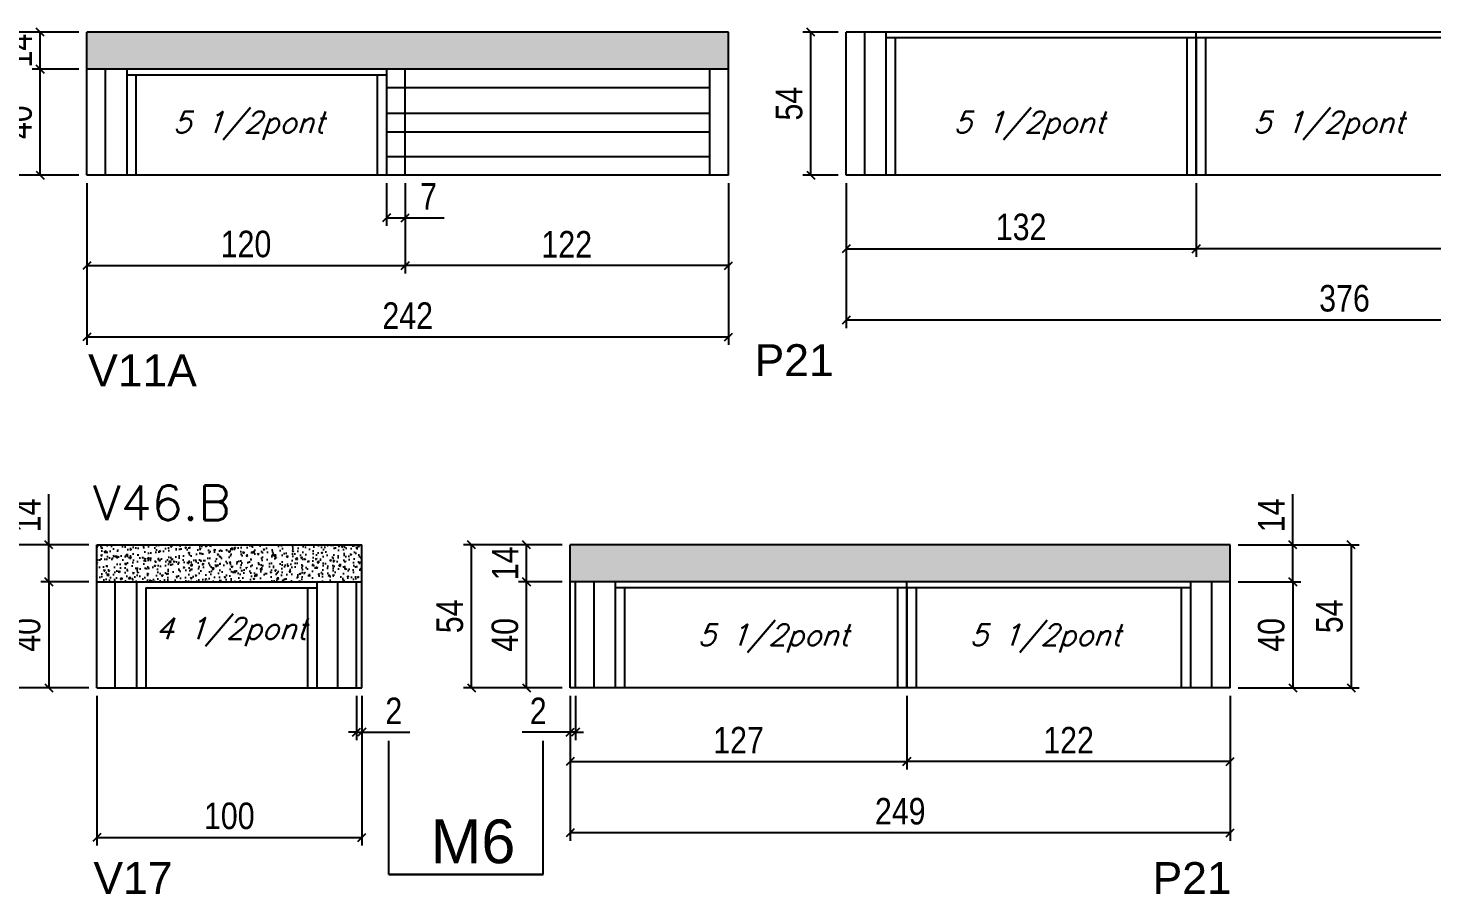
# Model space of a CAD drawing. Header units: millimetres. Extents: x 2921 to 9246, y 316 to 11751.
# Drawn here: x 6594 to 7123, y 3063 to 3390 of the extents above; entities that cross this region are included whole.
import ezdxf

# ---------------------------------------------------------------- set-up
doc = ezdxf.new("R2010")
doc.units = ezdxf.units.MM
for name, color, linetype in [('1', 3, 'Continuous'), ('5', 5, 'Continuous'), ('COTA', 241, 'Continuous'), ('NOMENCLATURA', 7, 'Continuous'), ('Painéis', 200, 'Continuous'), ('SARR_2.2x7', 40, 'Continuous'), ('SARR_3.5x7', 81, 'Continuous'), ('texto', 7, 'Continuous')]:
    doc.layers.add(name, color=color, linetype=linetype)
doc.layers.add('Texto Seção', color=7, linetype='Continuous', lineweight=15)
doc.styles.add('COTA TECNICA', font='techl___.ttf', dxfattribs={"height": 10})
doc.styles.add('REGUA-120', font='ROMANS.shx', dxfattribs={"height": 15})
doc.styles.add('Romans', font='romans.shx')
doc.styles.get("Standard").update_dxf_attribs({"font": 'arial.ttf'})
doc.dimstyles.new('PAINEL', dxfattribs={"dimtxt": 10, "dimasz": 3, "dimexe": 3, "dimexo": 3, "dimgap": 3, "dimtad": 1, "dimdec": 1, "dimzin": 12, "dimdsep": 46, "dimtxsty": 'COTA TECNICA', "dimblk1": 'OBLIQUE', "dimblk2": 'OBLIQUE', "dimsah": 1, "dimcen": 0.9, "dimclrd": 4, "dimclre": 4, "dimclrt": 240, "dimadec": 1, "dimazin": 3, "dimtfac": 1, "dimtdec": 1, "dimtmove": 0, "dimatfit": 3, "dimfxl": 1, "dimtolj": 1, "dimtzin": 12, "dimarcsym": 0})

# ---------------------------------------------------------------- blocks, each defined once
blk = doc.blocks.new('_Oblique')
at = {"layer": '1', "color": 0, "lineweight": -2}
blk.add_line((-0.5, -0.5), (0.5, 0.5), dxfattribs=at)
blk = doc.blocks.new('*D457')
at = {"layer": 'Defpoints', "color": 0, "transparency": 16777216}
for p in [(6798.34, 3141.06), (6925.34, 3141.06), (6925.34, 3113.29)]:
    blk.add_point(p, dxfattribs=at)
at = {"layer": 'Painéis', "color": 4, "lineweight": -2, "transparency": 16777216}
for p, q in [((6798.34, 3138.06), (6798.34, 3110.29)), ((6925.34, 3138.06), (6925.34, 3110.29)), ((6798.34, 3113.29), (6925.34, 3113.29))]:
    blk.add_line(p, q, dxfattribs=at)
at = {"layer": 'Painéis', "color": 4, "lineweight": -2, "transparency": 16777216, "xscale": 3, "yscale": 3, "zscale": 3, "rotation": 180}
blk.add_blockref('_Oblique', (6798.34, 3113.29), dxfattribs=at)
at = {"layer": 'Painéis', "color": 4, "lineweight": -2, "transparency": 16777216, "xscale": 3, "yscale": 3, "zscale": 3}
blk.add_blockref('_Oblique', (6925.34, 3113.29), dxfattribs=at)
at = {"layer": 'Painéis', "color": 240, "lineweight": 5, "transparency": 16777216, "insert": (6861.84, 3121.36), "char_height": 10, "attachment_point": 5, "style": 'COTA TECNICA'}
blk.add_mtext('\\A1;127', dxfattribs=at)
blk = doc.blocks.new('*D458')
at = {"layer": 'Defpoints', "color": 0, "transparency": 16777216}
for p in [(6761.08, 3195.06), (6798.34, 3195.06), (6798.34, 3141.06)]:
    blk.add_point(p, dxfattribs=at)
at = {"layer": 'Painéis', "color": 4, "lineweight": -2, "transparency": 16777216}
for p, q in [((6795.34, 3195.06), (6758.08, 3195.06)), ((6761.08, 3141.06), (6761.08, 3195.06)), ((6795.34, 3141.06), (6758.08, 3141.06))]:
    blk.add_line(p, q, dxfattribs=at)
at = {"layer": 'Painéis', "color": 4, "lineweight": -2, "transparency": 16777216, "xscale": 3, "yscale": 3, "zscale": 3}
for p, rotation in [((6761.08, 3195.06), 90), ((6761.08, 3141.06), 270)]:
    blk.add_blockref('_Oblique', p, dxfattribs=dict(at, rotation=rotation))
at = {"layer": 'Painéis', "color": 240, "lineweight": 5, "transparency": 16777216, "insert": (6752.97, 3168.06), "char_height": 10, "attachment_point": 5, "rotation": 90, "style": 'COTA TECNICA'}
blk.add_mtext('\\A1;54', dxfattribs=at)
blk = doc.blocks.new('*D1005')
at = {"layer": 'Defpoints', "color": 0, "transparency": 16777216}
for p in [(6781.85, 3181.06), (6798.34, 3181.06), (6798.34, 3141.06)]:
    blk.add_point(p, dxfattribs=at)
at = {"layer": 'Painéis', "color": 4, "lineweight": -2, "transparency": 16777216}
for p, q in [((6795.34, 3181.06), (6778.85, 3181.06)), ((6781.85, 3141.06), (6781.85, 3181.06)), ((6795.34, 3141.06), (6778.85, 3141.06))]:
    blk.add_line(p, q, dxfattribs=at)
at = {"layer": 'Painéis', "color": 4, "lineweight": -2, "transparency": 16777216, "xscale": 3, "yscale": 3, "zscale": 3}
for p, rotation in [((6781.85, 3181.06), 90), ((6781.85, 3141.06), 270)]:
    blk.add_blockref('_Oblique', p, dxfattribs=dict(at, rotation=rotation))
at = {"layer": 'Painéis', "color": 240, "lineweight": 5, "transparency": 16777216, "insert": (6773.75, 3161.06), "char_height": 10, "attachment_point": 5, "rotation": 90, "style": 'COTA TECNICA'}
blk.add_mtext('\\A1;40', dxfattribs=at)
blk = doc.blocks.new('*D1006')
at = {"layer": 'Defpoints', "color": 0, "transparency": 16777216}
for p in [(6781.85, 3195.06), (6798.34, 3195.06), (6798.34, 3181.06)]:
    blk.add_point(p, dxfattribs=at)
at = {"layer": 'Painéis', "color": 4, "lineweight": -2, "transparency": 16777216}
for p, q in [((6795.34, 3195.06), (6778.85, 3195.06)), ((6781.85, 3181.06), (6781.85, 3195.06)), ((6795.34, 3181.06), (6778.85, 3181.06))]:
    blk.add_line(p, q, dxfattribs=at)
at = {"layer": 'Painéis', "color": 4, "lineweight": -2, "transparency": 16777216, "xscale": 3, "yscale": 3, "zscale": 3}
for p, rotation in [((6781.85, 3195.06), 90), ((6781.85, 3181.06), 270)]:
    blk.add_blockref('_Oblique', p, dxfattribs=dict(at, rotation=rotation))
at = {"layer": 'Painéis', "color": 240, "lineweight": 5, "transparency": 16777216, "insert": (6773.78, 3188.06), "char_height": 10, "attachment_point": 5, "rotation": 90, "style": 'COTA TECNICA'}
blk.add_mtext('\\A1;14', dxfattribs=at)
blk = doc.blocks.new('*D1007')
at = {"layer": 'Defpoints', "color": 0, "transparency": 16777216}
for p in [(6925.34, 3141.06), (7047.34, 3141.06), (6925.34, 3113.29)]:
    blk.add_point(p, dxfattribs=at)
at = {"layer": 'Painéis', "color": 4, "lineweight": -2, "transparency": 16777216}
for p, q in [((6925.34, 3138.06), (6925.34, 3110.29)), ((7047.34, 3138.06), (7047.34, 3110.29)), ((7047.34, 3113.29), (6925.34, 3113.29))]:
    blk.add_line(p, q, dxfattribs=at)
at = {"layer": 'Painéis', "color": 4, "lineweight": -2, "transparency": 16777216, "xscale": 3, "yscale": 3, "zscale": 3, "rotation": 180}
blk.add_blockref('_Oblique', (6925.34, 3113.29), dxfattribs=at)
at = {"layer": 'Painéis', "color": 4, "lineweight": -2, "transparency": 16777216, "xscale": 3, "yscale": 3, "zscale": 3}
blk.add_blockref('_Oblique', (7047.34, 3113.29), dxfattribs=at)
at = {"layer": 'Painéis', "color": 240, "lineweight": 5, "transparency": 16777216, "insert": (6986.34, 3121.35), "char_height": 10, "attachment_point": 5, "style": 'COTA TECNICA'}
blk.add_mtext('\\A1;122', dxfattribs=at)
blk = doc.blocks.new('*D459')
at = {"layer": 'Defpoints', "color": 0, "transparency": 16777216}
for p in [(6798.34, 3141.06), (7047.34, 3141.06), (6798.34, 3086.37)]:
    blk.add_point(p, dxfattribs=at)
at = {"layer": 'Painéis', "color": 4, "lineweight": -2, "transparency": 16777216}
for p, q in [((6798.34, 3138.06), (6798.34, 3083.37)), ((7047.34, 3138.06), (7047.34, 3083.37)), ((7047.34, 3086.37), (6798.34, 3086.37))]:
    blk.add_line(p, q, dxfattribs=at)
at = {"layer": 'Painéis', "color": 4, "lineweight": -2, "transparency": 16777216, "xscale": 3, "yscale": 3, "zscale": 3, "rotation": 180}
blk.add_blockref('_Oblique', (6798.34, 3086.37), dxfattribs=at)
at = {"layer": 'Painéis', "color": 4, "lineweight": -2, "transparency": 16777216, "xscale": 3, "yscale": 3, "zscale": 3}
blk.add_blockref('_Oblique', (7047.34, 3086.37), dxfattribs=at)
at = {"layer": 'Painéis', "color": 240, "lineweight": 5, "transparency": 16777216, "insert": (6922.84, 3094.48), "char_height": 10, "attachment_point": 5, "style": 'COTA TECNICA'}
blk.add_mtext('\\A1;249', dxfattribs=at)
blk = doc.blocks.new('*D460')
at = {"layer": 'COTA', "color": 4, "linetype": 'ByBlock', "lineweight": -2, "transparency": 16777216}
for p, q in [((6798.34, 3138.06), (6798.34, 3121.39)), ((6800.34, 3138.06), (6800.34, 3121.39)), ((6798.34, 3124.39), (6780.23, 3124.39)), ((6800.34, 3124.39), (6798.34, 3124.39)), ((6800.34, 3124.39), (6803.34, 3124.39))]:
    blk.add_line(p, q, dxfattribs=at)
at = {"layer": 'Defpoints', "color": 0, "linetype": 'ByBlock', "transparency": 16777216}
for p in [(6798.34, 3141.06), (6800.34, 3141.06), (6798.34, 3124.39)]:
    blk.add_point(p, dxfattribs=at)
at = {"layer": 'COTA', "color": 4, "linetype": 'ByBlock', "lineweight": -2, "transparency": 16777216, "xscale": 3, "yscale": 3, "zscale": 3}
blk.add_blockref('_Oblique', (6798.34, 3124.39), dxfattribs=at)
at = {"layer": 'COTA', "color": 4, "linetype": 'ByBlock', "lineweight": -2, "transparency": 16777216, "xscale": 3, "yscale": 3, "zscale": 3, "rotation": 180}
blk.add_blockref('_Oblique', (6800.34, 3124.39), dxfattribs=at)
at = {"layer": 'COTA', "color": 240, "linetype": 'ByBlock', "transparency": 16777216, "insert": (6786.28, 3132.39), "char_height": 10, "attachment_point": 5, "style": 'COTA TECNICA'}
blk.add_mtext('\\A1;2', dxfattribs=at)
blk = doc.blocks.new('*D484')
at = {"layer": 'Defpoints', "color": 0, "transparency": 16777216}
for p in [(6619.74, 3141.06), (6719.74, 3141.06), (6719.74, 3084.63)]:
    blk.add_point(p, dxfattribs=at)
at = {"layer": 'Painéis', "color": 4, "lineweight": -2, "transparency": 16777216}
for p, q in [((6619.74, 3138.06), (6619.74, 3081.63)), ((6719.74, 3138.06), (6719.74, 3081.63)), ((6619.74, 3084.63), (6719.74, 3084.63))]:
    blk.add_line(p, q, dxfattribs=at)
at = {"layer": 'Painéis', "color": 4, "lineweight": -2, "transparency": 16777216, "xscale": 3, "yscale": 3, "zscale": 3, "rotation": 180}
blk.add_blockref('_Oblique', (6619.74, 3084.63), dxfattribs=at)
at = {"layer": 'Painéis', "color": 4, "lineweight": -2, "transparency": 16777216, "xscale": 3, "yscale": 3, "zscale": 3}
blk.add_blockref('_Oblique', (6719.74, 3084.63), dxfattribs=at)
at = {"layer": 'Painéis', "color": 240, "lineweight": 5, "transparency": 16777216, "insert": (6669.74, 3092.74), "char_height": 10, "attachment_point": 5, "style": 'COTA TECNICA'}
blk.add_mtext('\\A1;100', dxfattribs=at)
blk = doc.blocks.new('*D1017')
at = {"layer": 'Defpoints', "color": 0, "transparency": 16777216}
for p in [(6619.74, 3181.06), (6601.62, 3141.06), (6619.74, 3141.06)]:
    blk.add_point(p, dxfattribs=at)
at = {"layer": 'Painéis', "color": 4, "lineweight": -2, "transparency": 16777216}
for p, q in [((6616.74, 3181.06), (6598.62, 3181.06)), ((6601.62, 3181.06), (6601.62, 3141.06)), ((6616.74, 3141.06), (6598.62, 3141.06))]:
    blk.add_line(p, q, dxfattribs=at)
at = {"layer": 'Painéis', "color": 4, "lineweight": -2, "transparency": 16777216, "xscale": 3, "yscale": 3, "zscale": 3}
for p, rotation in [((6601.62, 3181.06), 90), ((6601.62, 3141.06), 270)]:
    blk.add_blockref('_Oblique', p, dxfattribs=dict(at, rotation=rotation))
at = {"layer": 'Painéis', "color": 240, "lineweight": 5, "transparency": 16777216, "insert": (6593.51, 3161.06), "char_height": 10, "attachment_point": 5, "rotation": 90, "style": 'COTA TECNICA'}
blk.add_mtext('\\A1;40', dxfattribs=at)
blk = doc.blocks.new('*D1018')
at = {"layer": 'Defpoints', "color": 0, "transparency": 16777216}
for p in [(6601.62, 3195.06), (6619.74, 3195.06), (6619.74, 3181.06)]:
    blk.add_point(p, dxfattribs=at)
at = {"layer": 'Painéis', "color": 4, "lineweight": -2, "transparency": 16777216}
for p, q in [((6601.62, 3195.06), (6601.62, 3214.17)), ((6616.74, 3195.06), (6598.62, 3195.06)), ((6601.62, 3181.06), (6601.62, 3195.06)), ((6616.74, 3181.06), (6598.62, 3181.06))]:
    blk.add_line(p, q, dxfattribs=at)
at = {"layer": 'Painéis', "color": 4, "lineweight": -2, "transparency": 16777216, "xscale": 3, "yscale": 3, "zscale": 3}
for p, rotation in [((6601.62, 3195.06), 90), ((6601.62, 3181.06), 270)]:
    blk.add_blockref('_Oblique', p, dxfattribs=dict(at, rotation=rotation))
at = {"layer": 'Painéis', "color": 240, "lineweight": 5, "transparency": 16777216, "insert": (6593.54, 3206.11), "char_height": 10, "attachment_point": 5, "rotation": 90, "style": 'COTA TECNICA'}
blk.add_mtext('\\A1;14', dxfattribs=at)
blk = doc.blocks.new('*D485')
at = {"layer": 'Defpoints', "color": 0, "transparency": 16777216}
for p in [(6619.74, 3195.06), (6576.64, 3141.06), (6619.74, 3141.06)]:
    blk.add_point(p, dxfattribs=at)
at = {"layer": 'Painéis', "color": 4, "lineweight": -2, "transparency": 16777216}
for p, q in [((6616.74, 3195.06), (6573.64, 3195.06)), ((6576.64, 3195.06), (6576.64, 3141.06)), ((6616.74, 3141.06), (6573.64, 3141.06))]:
    blk.add_line(p, q, dxfattribs=at)
at = {"layer": 'Painéis', "color": 4, "lineweight": -2, "transparency": 16777216, "xscale": 3, "yscale": 3, "zscale": 3}
for p, rotation in [((6576.64, 3195.06), 90), ((6576.64, 3141.06), 270)]:
    blk.add_blockref('_Oblique', p, dxfattribs=dict(at, rotation=rotation))
at = {"layer": 'Painéis', "color": 240, "lineweight": 5, "transparency": 16777216, "insert": (6568.53, 3168.06), "char_height": 10, "attachment_point": 5, "rotation": 90, "style": 'COTA TECNICA'}
blk.add_mtext('\\A1;54', dxfattribs=at)
blk = doc.blocks.new('*D486')
at = {"layer": 'COTA', "color": 4, "linetype": 'ByBlock', "lineweight": -2, "transparency": 16777216}
for p, q in [((6717.74, 3138.06), (6717.74, 3121.39)), ((6719.74, 3138.06), (6719.74, 3121.39)), ((6717.74, 3124.39), (6714.74, 3124.39)), ((6717.74, 3124.39), (6719.74, 3124.39)), ((6719.74, 3124.39), (6737.85, 3124.39))]:
    blk.add_line(p, q, dxfattribs=at)
at = {"layer": 'Defpoints', "color": 0, "linetype": 'ByBlock', "transparency": 16777216}
for p in [(6717.74, 3141.06), (6719.74, 3141.06), (6719.74, 3124.39)]:
    blk.add_point(p, dxfattribs=at)
at = {"layer": 'COTA', "color": 4, "linetype": 'ByBlock', "lineweight": -2, "transparency": 16777216, "xscale": 3, "yscale": 3, "zscale": 3}
blk.add_blockref('_Oblique', (6717.74, 3124.39), dxfattribs=at)
at = {"layer": 'COTA', "color": 4, "linetype": 'ByBlock', "lineweight": -2, "transparency": 16777216, "xscale": 3, "yscale": 3, "zscale": 3, "rotation": 180}
blk.add_blockref('_Oblique', (6719.74, 3124.39), dxfattribs=at)
at = {"layer": 'COTA', "color": 240, "linetype": 'ByBlock', "transparency": 16777216, "insert": (6731.79, 3132.39), "char_height": 10, "attachment_point": 5, "style": 'COTA TECNICA'}
blk.add_mtext('\\A1;2', dxfattribs=at)
blk = doc.blocks.new('*D489')
at = {"layer": 'Defpoints', "color": 0, "transparency": 16777216}
for p in [(6902.43, 3334.41), (7034.43, 3334.41), (7034.43, 3306.64)]:
    blk.add_point(p, dxfattribs=at)
at = {"layer": 'Painéis', "color": 4, "lineweight": -2, "transparency": 16777216}
for p, q in [((6902.43, 3331.41), (6902.43, 3303.64)), ((7034.43, 3331.41), (7034.43, 3303.64)), ((6902.43, 3306.64), (7034.43, 3306.64))]:
    blk.add_line(p, q, dxfattribs=at)
at = {"layer": 'Painéis', "color": 4, "lineweight": -2, "transparency": 16777216, "xscale": 3, "yscale": 3, "zscale": 3, "rotation": 180}
blk.add_blockref('_Oblique', (6902.43, 3306.64), dxfattribs=at)
at = {"layer": 'Painéis', "color": 4, "lineweight": -2, "transparency": 16777216, "xscale": 3, "yscale": 3, "zscale": 3}
blk.add_blockref('_Oblique', (7034.43, 3306.64), dxfattribs=at)
at = {"layer": 'Painéis', "color": 240, "lineweight": 5, "transparency": 16777216, "insert": (6968.43, 3314.86), "char_height": 10, "attachment_point": 5, "style": 'COTA TECNICA'}
blk.add_mtext('\\A1;132', dxfattribs=at)
blk = doc.blocks.new('*D1020')
at = {"layer": 'Defpoints', "color": 0, "transparency": 16777216}
for p in [(6889.08, 3388.41), (6902.43, 3388.41), (6902.43, 3334.41)]:
    blk.add_point(p, dxfattribs=at)
at = {"layer": 'Painéis', "color": 4, "lineweight": -2, "transparency": 16777216}
for p, q in [((6899.43, 3388.41), (6886.08, 3388.41)), ((6889.08, 3334.41), (6889.08, 3388.41)), ((6899.43, 3334.41), (6886.08, 3334.41))]:
    blk.add_line(p, q, dxfattribs=at)
at = {"layer": 'Painéis', "color": 4, "lineweight": -2, "transparency": 16777216, "xscale": 3, "yscale": 3, "zscale": 3}
for p, rotation in [((6889.08, 3388.41), 90), ((6889.08, 3334.41), 270)]:
    blk.add_blockref('_Oblique', p, dxfattribs=dict(at, rotation=rotation))
at = {"layer": 'Painéis', "color": 240, "lineweight": 5, "transparency": 16777216, "insert": (6880.97, 3361.41), "char_height": 10, "attachment_point": 5, "rotation": 90, "style": 'COTA TECNICA'}
blk.add_mtext('\\A1;54', dxfattribs=at)
blk = doc.blocks.new('*D1021')
at = {"layer": 'Defpoints', "color": 0, "transparency": 16777216}
for p in [(7034.43, 3334.41), (7278.43, 3334.41), (7034.43, 3306.64)]:
    blk.add_point(p, dxfattribs=at)
at = {"layer": 'Painéis', "color": 4, "lineweight": -2, "transparency": 16777216}
for p, q in [((7034.43, 3331.41), (7034.43, 3303.64)), ((7278.43, 3331.41), (7278.43, 3303.64)), ((7278.43, 3306.64), (7034.43, 3306.64))]:
    blk.add_line(p, q, dxfattribs=at)
at = {"layer": 'Painéis', "color": 4, "lineweight": -2, "transparency": 16777216, "xscale": 3, "yscale": 3, "zscale": 3, "rotation": 180}
blk.add_blockref('_Oblique', (7034.43, 3306.64), dxfattribs=at)
at = {"layer": 'Painéis', "color": 4, "lineweight": -2, "transparency": 16777216, "xscale": 3, "yscale": 3, "zscale": 3}
blk.add_blockref('_Oblique', (7278.43, 3306.64), dxfattribs=at)
at = {"layer": 'Painéis', "color": 240, "lineweight": 5, "transparency": 16777216, "insert": (7156.43, 3314.72), "char_height": 10, "attachment_point": 5, "style": 'COTA TECNICA'}
blk.add_mtext('\\A1;244', dxfattribs=at)
blk = doc.blocks.new('*D490')
at = {"layer": 'Defpoints', "color": 0, "transparency": 16777216}
for p in [(6902.43, 3334.41), (7278.43, 3334.41), (6902.43, 3279.72)]:
    blk.add_point(p, dxfattribs=at)
at = {"layer": 'Painéis', "color": 4, "lineweight": -2, "transparency": 16777216}
for p, q in [((6902.43, 3331.41), (6902.43, 3276.72)), ((7278.43, 3331.41), (7278.43, 3276.72)), ((7278.43, 3279.72), (6902.43, 3279.72))]:
    blk.add_line(p, q, dxfattribs=at)
at = {"layer": 'Painéis', "color": 4, "lineweight": -2, "transparency": 16777216, "xscale": 3, "yscale": 3, "zscale": 3, "rotation": 180}
blk.add_blockref('_Oblique', (6902.43, 3279.72), dxfattribs=at)
at = {"layer": 'Painéis', "color": 4, "lineweight": -2, "transparency": 16777216, "xscale": 3, "yscale": 3, "zscale": 3}
blk.add_blockref('_Oblique', (7278.43, 3279.72), dxfattribs=at)
at = {"layer": 'Painéis', "color": 240, "lineweight": 5, "transparency": 16777216, "insert": (7090.43, 3287.94), "char_height": 10, "attachment_point": 5, "style": 'COTA TECNICA'}
blk.add_mtext('\\A1;376', dxfattribs=at)
blk = doc.blocks.new('*D492')
at = {"layer": 'Defpoints', "color": 0, "transparency": 16777216}
for p in [(6616.04, 3334.41), (6736.04, 3334.41), (6736.04, 3300.31)]:
    blk.add_point(p, dxfattribs=at)
at = {"layer": 'Painéis', "color": 4, "lineweight": -2, "transparency": 16777216}
for p, q in [((6616.04, 3331.41), (6616.04, 3297.31)), ((6736.04, 3331.41), (6736.04, 3297.31)), ((6616.04, 3300.31), (6736.04, 3300.31))]:
    blk.add_line(p, q, dxfattribs=at)
at = {"layer": 'Painéis', "color": 4, "lineweight": -2, "transparency": 16777216, "xscale": 3, "yscale": 3, "zscale": 3, "rotation": 180}
blk.add_blockref('_Oblique', (6616.04, 3300.31), dxfattribs=at)
at = {"layer": 'Painéis', "color": 4, "lineweight": -2, "transparency": 16777216, "xscale": 3, "yscale": 3, "zscale": 3}
blk.add_blockref('_Oblique', (6736.04, 3300.31), dxfattribs=at)
at = {"layer": 'Painéis', "color": 240, "lineweight": 5, "transparency": 16777216, "insert": (6676.04, 3308.42), "char_height": 10, "attachment_point": 5, "style": 'COTA TECNICA'}
blk.add_mtext('\\A1;120', dxfattribs=at)
blk = doc.blocks.new('*D493')
at = {"layer": 'Defpoints', "color": 0, "transparency": 16777216}
for p in [(6577.65, 3388.41), (6616.04, 3388.41), (6616.04, 3334.41)]:
    blk.add_point(p, dxfattribs=at)
at = {"layer": 'Painéis', "color": 4, "lineweight": -2, "transparency": 16777216}
for p, q in [((6613.04, 3388.41), (6574.65, 3388.41)), ((6577.65, 3334.41), (6577.65, 3388.41)), ((6613.04, 3334.41), (6574.65, 3334.41))]:
    blk.add_line(p, q, dxfattribs=at)
at = {"layer": 'Painéis', "color": 4, "lineweight": -2, "transparency": 16777216, "xscale": 3, "yscale": 3, "zscale": 3}
for p, rotation in [((6577.65, 3388.41), 90), ((6577.65, 3334.41), 270)]:
    blk.add_blockref('_Oblique', p, dxfattribs=dict(at, rotation=rotation))
at = {"layer": 'Painéis', "color": 240, "lineweight": 5, "transparency": 16777216, "insert": (6569.54, 3361.41), "char_height": 10, "attachment_point": 5, "rotation": 90, "style": 'COTA TECNICA'}
blk.add_mtext('\\A1;54', dxfattribs=at)
blk = doc.blocks.new('*D1022')
at = {"layer": 'Defpoints', "color": 0, "transparency": 16777216}
for p in [(6598.42, 3374.41), (6616.04, 3374.41), (6616.04, 3334.41)]:
    blk.add_point(p, dxfattribs=at)
at = {"layer": 'Painéis', "color": 4, "lineweight": -2, "transparency": 16777216}
for p, q in [((6613.04, 3374.41), (6595.42, 3374.41)), ((6598.42, 3334.41), (6598.42, 3374.41)), ((6613.04, 3334.41), (6595.42, 3334.41))]:
    blk.add_line(p, q, dxfattribs=at)
at = {"layer": 'Painéis', "color": 4, "lineweight": -2, "transparency": 16777216, "xscale": 3, "yscale": 3, "zscale": 3}
for p, rotation in [((6598.42, 3374.41), 90), ((6598.42, 3334.41), 270)]:
    blk.add_blockref('_Oblique', p, dxfattribs=dict(at, rotation=rotation))
at = {"layer": 'Painéis', "color": 240, "lineweight": 5, "transparency": 16777216, "insert": (6590.32, 3354.41), "char_height": 10, "attachment_point": 5, "rotation": 90, "style": 'COTA TECNICA'}
blk.add_mtext('\\A1;40', dxfattribs=at)
blk = doc.blocks.new('*D1023')
at = {"layer": 'Defpoints', "color": 0, "transparency": 16777216}
for p in [(6598.42, 3388.41), (6616.04, 3388.41), (6616.04, 3374.41)]:
    blk.add_point(p, dxfattribs=at)
at = {"layer": 'Painéis', "color": 4, "lineweight": -2, "transparency": 16777216}
for p, q in [((6613.04, 3388.41), (6595.42, 3388.41)), ((6598.42, 3374.41), (6598.42, 3388.41)), ((6613.04, 3374.41), (6595.42, 3374.41))]:
    blk.add_line(p, q, dxfattribs=at)
at = {"layer": 'Painéis', "color": 4, "lineweight": -2, "transparency": 16777216, "xscale": 3, "yscale": 3, "zscale": 3}
for p, rotation in [((6598.42, 3388.41), 90), ((6598.42, 3374.41), 270)]:
    blk.add_blockref('_Oblique', p, dxfattribs=dict(at, rotation=rotation))
at = {"layer": 'Painéis', "color": 240, "lineweight": 5, "transparency": 16777216, "insert": (6590.35, 3381.41), "char_height": 10, "attachment_point": 5, "rotation": 90, "style": 'COTA TECNICA'}
blk.add_mtext('\\A1;14', dxfattribs=at)
blk = doc.blocks.new('*D1024')
at = {"layer": 'Defpoints', "color": 0, "transparency": 16777216}
for p in [(6736.04, 3334.41), (6858.04, 3334.41), (6736.04, 3300.31)]:
    blk.add_point(p, dxfattribs=at)
at = {"layer": 'Painéis', "color": 4, "lineweight": -2, "transparency": 16777216}
for p, q in [((6736.04, 3331.41), (6736.04, 3297.31)), ((6858.04, 3331.41), (6858.04, 3297.31)), ((6858.04, 3300.31), (6736.04, 3300.31))]:
    blk.add_line(p, q, dxfattribs=at)
at = {"layer": 'Painéis', "color": 4, "lineweight": -2, "transparency": 16777216, "xscale": 3, "yscale": 3, "zscale": 3, "rotation": 180}
blk.add_blockref('_Oblique', (6736.04, 3300.31), dxfattribs=at)
at = {"layer": 'Painéis', "color": 4, "lineweight": -2, "transparency": 16777216, "xscale": 3, "yscale": 3, "zscale": 3}
blk.add_blockref('_Oblique', (6858.04, 3300.31), dxfattribs=at)
at = {"layer": 'Painéis', "color": 240, "lineweight": 5, "transparency": 16777216, "insert": (6797.04, 3308.37), "char_height": 10, "attachment_point": 5, "style": 'COTA TECNICA'}
blk.add_mtext('\\A1;122', dxfattribs=at)
blk = doc.blocks.new('*D494')
at = {"layer": 'Defpoints', "color": 0, "transparency": 16777216}
for p in [(6616.04, 3334.41), (6858.04, 3334.41), (6616.04, 3273.4)]:
    blk.add_point(p, dxfattribs=at)
at = {"layer": 'Painéis', "color": 4, "lineweight": -2, "transparency": 16777216}
for p, q in [((6616.04, 3331.41), (6616.04, 3270.4)), ((6858.04, 3331.41), (6858.04, 3270.4)), ((6858.04, 3273.4), (6616.04, 3273.4))]:
    blk.add_line(p, q, dxfattribs=at)
at = {"layer": 'Painéis', "color": 4, "lineweight": -2, "transparency": 16777216, "xscale": 3, "yscale": 3, "zscale": 3, "rotation": 180}
blk.add_blockref('_Oblique', (6616.04, 3273.4), dxfattribs=at)
at = {"layer": 'Painéis', "color": 4, "lineweight": -2, "transparency": 16777216, "xscale": 3, "yscale": 3, "zscale": 3}
blk.add_blockref('_Oblique', (6858.04, 3273.4), dxfattribs=at)
at = {"layer": 'Painéis', "color": 240, "lineweight": 5, "transparency": 16777216, "insert": (6737.04, 3281.47), "char_height": 10, "attachment_point": 5, "style": 'COTA TECNICA'}
blk.add_mtext('\\A1;242', dxfattribs=at)
blk = doc.blocks.new('*D1025')
at = {"layer": 'Defpoints', "color": 0, "transparency": 16777216}
for p in [(6729.04, 3334.41), (6736.04, 3334.41), (6736.04, 3318.37)]:
    blk.add_point(p, dxfattribs=at)
at = {"layer": 'Painéis', "color": 4, "lineweight": -2, "transparency": 16777216}
for p, q in [((6729.04, 3331.41), (6729.04, 3315.37)), ((6736.04, 3331.41), (6736.04, 3315.37)), ((6729.04, 3318.37), (6736.04, 3318.37)), ((6736.04, 3318.37), (6750.77, 3318.37))]:
    blk.add_line(p, q, dxfattribs=at)
at = {"layer": 'Painéis', "color": 4, "lineweight": -2, "transparency": 16777216, "xscale": 3, "yscale": 3, "zscale": 3, "rotation": 180}
blk.add_blockref('_Oblique', (6729.04, 3318.37), dxfattribs=at)
at = {"layer": 'Painéis', "color": 4, "lineweight": -2, "transparency": 16777216, "xscale": 3, "yscale": 3, "zscale": 3}
blk.add_blockref('_Oblique', (6736.04, 3318.37), dxfattribs=at)
at = {"layer": 'Painéis', "color": 240, "lineweight": 5, "transparency": 16777216, "insert": (6744.91, 3326.44), "char_height": 10, "attachment_point": 5, "style": 'COTA TECNICA'}
blk.add_mtext('\\A1;7', dxfattribs=at)
blk = doc.blocks.new('*D506')
at = {"layer": 'Defpoints', "color": 0, "transparency": 16777216}
for p in [(7047.34, 3181.06), (7047.34, 3141.06), (7070.93, 3141.06)]:
    blk.add_point(p, dxfattribs=at)
at = {"layer": 'Painéis', "color": 4, "lineweight": -2, "transparency": 16777216}
for p, q in [((7050.34, 3181.06), (7073.93, 3181.06)), ((7070.93, 3181.06), (7070.93, 3141.06)), ((7050.34, 3141.06), (7073.93, 3141.06))]:
    blk.add_line(p, q, dxfattribs=at)
at = {"layer": 'Painéis', "color": 4, "lineweight": -2, "transparency": 16777216, "xscale": 3, "yscale": 3, "zscale": 3}
for p, rotation in [((7070.93, 3181.06), 90), ((7070.93, 3141.06), 270)]:
    blk.add_blockref('_Oblique', p, dxfattribs=dict(at, rotation=rotation))
at = {"layer": 'Painéis', "color": 240, "lineweight": 5, "transparency": 16777216, "insert": (7062.82, 3161.06), "char_height": 10, "attachment_point": 5, "rotation": 90, "style": 'COTA TECNICA'}
blk.add_mtext('\\A1;40', dxfattribs=at)
blk = doc.blocks.new('*D507')
at = {"layer": 'Defpoints', "color": 0, "transparency": 16777216}
for p in [(7047.34, 3195.06), (7070.93, 3195.06), (7047.34, 3181.06)]:
    blk.add_point(p, dxfattribs=at)
at = {"layer": 'Painéis', "color": 4, "lineweight": -2, "transparency": 16777216}
for p, q in [((7070.93, 3195.06), (7070.93, 3214.17)), ((7050.34, 3195.06), (7073.93, 3195.06)), ((7070.93, 3181.06), (7070.93, 3195.06)), ((7050.34, 3181.06), (7073.93, 3181.06))]:
    blk.add_line(p, q, dxfattribs=at)
at = {"layer": 'Painéis', "color": 4, "lineweight": -2, "transparency": 16777216, "xscale": 3, "yscale": 3, "zscale": 3}
for p, rotation in [((7070.93, 3195.06), 90), ((7070.93, 3181.06), 270)]:
    blk.add_blockref('_Oblique', p, dxfattribs=dict(at, rotation=rotation))
at = {"layer": 'Painéis', "color": 240, "lineweight": 5, "transparency": 16777216, "insert": (7062.85, 3206.11), "char_height": 10, "attachment_point": 5, "rotation": 90, "style": 'COTA TECNICA'}
blk.add_mtext('\\A1;14', dxfattribs=at)
blk = doc.blocks.new('*D508')
at = {"layer": 'Defpoints', "color": 0, "transparency": 16777216}
for p in [(7047.34, 3195.06), (7047.34, 3141.06), (7092.91, 3141.06)]:
    blk.add_point(p, dxfattribs=at)
at = {"layer": 'Painéis', "color": 4, "lineweight": -2, "transparency": 16777216}
for p, q in [((7050.34, 3195.06), (7095.91, 3195.06)), ((7092.91, 3195.06), (7092.91, 3141.06)), ((7050.34, 3141.06), (7095.91, 3141.06))]:
    blk.add_line(p, q, dxfattribs=at)
at = {"layer": 'Painéis', "color": 4, "lineweight": -2, "transparency": 16777216, "xscale": 3, "yscale": 3, "zscale": 3}
for p, rotation in [((7092.91, 3195.06), 90), ((7092.91, 3141.06), 270)]:
    blk.add_blockref('_Oblique', p, dxfattribs=dict(at, rotation=rotation))
at = {"layer": 'Painéis', "color": 240, "lineweight": 5, "transparency": 16777216, "insert": (7084.8, 3168.06), "char_height": 10, "attachment_point": 5, "rotation": 90, "style": 'COTA TECNICA'}
blk.add_mtext('\\A1;54', dxfattribs=at)

msp = doc.modelspace()

# ---------------------------------------------------------------- hatches: boundary and pattern name
at = {"layer": 'COTA', "linetype": 'ByBlock'}
h = msp.add_hatch(dxfattribs=at)
h.set_pattern_fill('AR-CONC', color=256, scale=0.03)
h.set_pattern_definition([(50, (5613.3085, -13167.4207), (5.4655401, -0.4781726), [0.5715, -6.2865]), (355, (5613.3085, -13167.4207), (-1.0573026, 5.7317054), [0.4572, -5.0292175]), (100.451445, (5613.764, -13167.4605), (4.4082374, 5.2535326), [0.4857003, -5.3427073]), (46.1842, (5613.3085, -13165.897), (8.1323712, -1.2612698), [0.85725, -9.42975]), (96.63556, (5613.986, -13166.002), (7.122124, 7.4227837), [0.7285507, -8.0140682]), (351.18415, (5613.3085, -13165.897), (7.122124, 7.4227837), [0.685799, -7.543792]), (21, (5614.0705, -13166.2777), (4.5484317, -3.067956), [0.5715, -6.2865]), (326, (5614.0705, -13166.2777), (1.8540609, 5.525639), [0.4572, -5.0292]), (71.451445, (5614.4495, -13166.5333), (6.4024926, 2.457683), [0.4857003, -5.3426981]), (37.5, (5613.3085, -13167.4207), (0.0926581, 2.53665117), [0, -4.96824, 0, -5.1054, 0, -5.04825]), (7.5, (5613.3085, -13167.4207), (2.00458988, 3.00541724), [0, -2.91084, 0, -4.85394, 0, -1.92405]), (327.5, (5611.6092, -13167.4207), (4.06771786, -0.17186232), [0, -1.905, 0, -5.9436, 0, -7.8867]), (317.5, (5610.8472, -13167.4207), (4.44387544, 0.7627947), [0, -2.4765, 0, -3.94716, 0, -5.6007])])
h.paths.add_polyline_path([(6616.04, 3374.41), (6616.04, 3388.41), (6858.04, 3388.41), (6858.04, 3374.41)])
h = msp.add_hatch(dxfattribs=at)
h.set_pattern_fill('AR-CONC', color=256, scale=0.03)
h.set_pattern_definition([(50, (5082.2886, -13360.7723), (5.4655401, -0.4781726), [0.5715, -6.2865]), (355, (5082.2886, -13360.7723), (-1.0573026, 5.7317054), [0.4572, -5.0292175]), (100.451445, (5082.744, -13360.812), (4.4082374, 5.2535326), [0.4857003, -5.3427073]), (46.1842, (5082.2886, -13359.248), (8.1323712, -1.2612698), [0.85725, -9.42975]), (96.63556, (5082.966, -13359.3534), (7.122124, 7.4227837), [0.7285507, -8.0140682]), (351.18415, (5082.289, -13359.248), (7.122124, 7.4227837), [0.685799, -7.543792]), (21, (5083.0506, -13359.6293), (4.5484317, -3.067956), [0.5715, -6.2865]), (326, (5083.0506, -13359.6293), (1.8540609, 5.525639), [0.4572, -5.0292]), (71.451445, (5083.4297, -13359.885), (6.4024926, 2.457683), [0.4857003, -5.3426981]), (37.5, (5082.2886, -13360.7723), (0.0926581, 2.53665117), [0, -4.96824, 0, -5.1054, 0, -5.04825]), (7.5, (5082.2886, -13360.7723), (2.00458988, 3.00541724), [0, -2.91084, 0, -4.85394, 0, -1.92405]), (327.5, (5080.5894, -13360.7723), (4.06771786, -0.17186232), [0, -1.905, 0, -5.9436, 0, -7.8867]), (317.5, (5079.8274, -13360.7723), (4.44387544, 0.7627947), [0, -2.4765, 0, -3.94716, 0, -5.6007])])
h.paths.add_polyline_path([(6619.74, 3195.06), (6619.74, 3181.06), (6719.74, 3181.06), (6719.74, 3195.06)])
h = msp.add_hatch(dxfattribs=at)
h.set_pattern_fill('AR-CONC', color=256, scale=0.03)
h.set_pattern_definition([(50, (4807.686, -13360.7723), (5.4655401, -0.4781726), [0.5715, -6.2865]), (355, (4807.686, -13360.7723), (-1.0573026, 5.7317054), [0.4572, -5.0292175]), (100.451445, (4808.1414, -13360.812), (4.4082374, 5.2535326), [0.4857003, -5.3427073]), (46.1842, (4807.686, -13359.248), (8.1323712, -1.2612698), [0.85725, -9.42975]), (96.63556, (4808.364, -13359.3534), (7.122124, 7.4227837), [0.7285507, -8.0140682]), (351.18415, (4807.686, -13359.248), (7.122124, 7.4227837), [0.685799, -7.543792]), (21, (4808.448, -13359.6293), (4.5484317, -3.067956), [0.5715, -6.2865]), (326, (4808.448, -13359.6293), (1.8540609, 5.525639), [0.4572, -5.0292]), (71.451445, (4808.827, -13359.885), (6.4024926, 2.457683), [0.4857003, -5.3426981]), (37.5, (4807.686, -13360.7723), (0.0926581, 2.53665117), [0, -4.96824, 0, -5.1054, 0, -5.04825]), (7.5, (4807.686, -13360.7723), (2.00458988, 3.00541724), [0, -2.91084, 0, -4.85394, 0, -1.92405]), (327.5, (4805.9867, -13360.7723), (4.06771786, -0.17186232), [0, -1.905, 0, -5.9436, 0, -7.8867]), (317.5, (4805.2247, -13360.7723), (4.44387544, 0.7627947), [0, -2.4765, 0, -3.94716, 0, -5.6007])])
h.paths.add_polyline_path([(6798.34, 3181.06), (6798.34, 3195.06), (7047.34, 3195.06), (7047.34, 3181.06)])

# ---------------------------------------------------------------- linework, layer by layer
for p, q in [((6858.04, 3388.41), (6616.04, 3388.41)), ((6616.04, 3374.41), (6616.04, 3388.41)), ((6858.04, 3374.41), (6858.04, 3388.41)), ((6619.74, 3195.06), (6719.74, 3195.06)), ((6619.74, 3181.06), (6619.74, 3195.06)), ((6719.74, 3181.06), (6719.74, 3195.06)), ((7047.34, 3195.06), (6798.34, 3195.06)), ((6798.34, 3181.06), (6798.34, 3195.06)), ((7047.34, 3181.06), (7047.34, 3195.06))]:
    msp.add_line(p, q, dxfattribs=at)
at = {"layer": 'NOMENCLATURA', "linetype": 'Continuous'}
for p, q in [((6729.93, 3070.74), (6729.93, 3121.12)), ((6788.14, 3070.74), (6788.14, 3121.12)), ((6729.93, 3070.74), (6788.14, 3070.74)), ((6788.14, 3070.74), (6729.93, 3070.74))]:
    msp.add_line(p, q, dxfattribs=at)
at = {"layer": 'Painéis', "linetype": 'ByBlock'}
for p, q in [((7278.43, 3388.41), (6902.43, 3388.41)), ((7034.43, 3334.41), (7034.43, 3388.41)), ((6858.04, 3374.41), (6616.04, 3374.41)), ((6736.04, 3334.41), (6736.04, 3374.41)), ((6858.04, 3334.41), (6858.04, 3374.41)), ((6858.04, 3334.41), (6616.04, 3334.41)), ((7278.43, 3334.41), (6902.43, 3334.41)), ((6619.74, 3141.06), (6619.74, 3181.06)), ((6619.74, 3181.06), (6719.74, 3181.06)), ((6717.74, 3141.06), (6717.74, 3181.06)), ((7047.34, 3181.06), (6798.34, 3181.06)), ((6800.34, 3141.06), (6800.34, 3181.06)), ((6925.34, 3141.06), (6925.34, 3181.06)), ((7047.34, 3141.06), (7047.34, 3181.06)), ((6619.74, 3141.06), (6719.74, 3141.06)), ((7047.34, 3141.06), (6798.34, 3141.06))]:
    msp.add_line(p, q, dxfattribs=at)
at = {"layer": 'Painéis'}
for p, q in [((6902.43, 3334.41), (6902.43, 3388.41)), ((6616.04, 3334.41), (6616.04, 3374.41)), ((6719.74, 3141.06), (6719.74, 3181.06)), ((6798.34, 3141.06), (6798.34, 3181.06))]:
    msp.add_line(p, q, dxfattribs=at)
at = {"layer": 'SARR_2.2x7', "linetype": 'Continuous'}
for p, q in [((6909.43, 3334.41), (6909.43, 3388.41)), ((7034.43, 3386.21), (6917.43, 3386.21)), ((7136.43, 3386.21), (7034.43, 3386.21)), ((6623.04, 3334.41), (6623.04, 3374.41)), ((6851.04, 3334.41), (6851.04, 3374.41)), ((6729.04, 3372.21), (6631.04, 3372.21)), ((6851.04, 3367.41), (6729.04, 3367.41)), ((6851.04, 3357.67), (6729.04, 3357.67)), ((6851.04, 3350.67), (6729.04, 3350.67)), ((6851.04, 3341.41), (6729.04, 3341.41)), ((6626.74, 3141.06), (6626.74, 3181.06)), ((6638.24, 3178.86), (6702.74, 3178.86)), ((6710.74, 3141.06), (6710.74, 3181.06)), ((6807.34, 3141.06), (6807.34, 3181.06)), ((6925.34, 3178.86), (6815.34, 3178.86)), ((7032.34, 3178.86), (6925.34, 3178.86)), ((7040.34, 3141.06), (7040.34, 3181.06))]:
    msp.add_line(p, q, dxfattribs=at)
at = {"layer": 'SARR_3.5x7'}
for p, q in [((6917.43, 3388.41), (6917.43, 3334.41)), ((6920.93, 3386.21), (6920.93, 3334.41)), ((7030.93, 3386.21), (7030.93, 3334.41)), ((7034.43, 3386.21), (7034.43, 3334.41)), ((7037.93, 3386.21), (7037.93, 3334.41)), ((6631.04, 3374.41), (6631.04, 3334.41)), ((6729.04, 3374.41), (6729.04, 3334.41)), ((6634.54, 3372.21), (6634.54, 3334.41)), ((6725.54, 3372.21), (6725.54, 3334.41)), ((6634.74, 3181.06), (6634.74, 3141.06)), ((6638.24, 3178.86), (6638.24, 3141.06)), ((6699.24, 3178.86), (6699.24, 3141.06)), ((6702.74, 3181.06), (6702.74, 3141.06)), ((6815.34, 3181.06), (6815.34, 3141.06)), ((6818.84, 3178.86), (6818.84, 3141.06)), ((6921.84, 3178.86), (6921.84, 3141.06)), ((6925.34, 3178.86), (6925.34, 3141.06)), ((6928.84, 3178.86), (6928.84, 3141.06)), ((7028.84, 3178.86), (7028.84, 3141.06)), ((7032.34, 3181.06), (7032.34, 3141.06))]:
    msp.add_line(p, q, dxfattribs=at)

# ---------------------------------------------------------------- texts
at = {"layer": '5', "linetype": 'Continuous'}
for s, rotation, p in [('P21', 360, (6867.91, 3258.68)), ('V11A', 360, (6616.5, 3254.81)), ('V17', 0, (6618.5, 3063.36)), ('P21', 0, (7018.03, 3063.36))]:
    msp.add_text(s, height=12, rotation=rotation, dxfattribs=at).set_placement(p)
at = {"layer": 'NOMENCLATURA', "linetype": 'Continuous'}
msp.add_text('M6', height=16.5, dxfattribs=at).set_placement((6745.64, 3074.93))
at = {"layer": 'texto', "color": 2, "char_height": 8, "attachment_point": 5, "style": 'Romans'}
for s, insert in [('{\\Q19;\\C256;5 1/2pont}', (6677.06, 3353.08)), ('{\\Q19;\\C256;5 1/2pont}', (6971.5, 3353.08)), ('{\\Q19;\\C256;5 1/2pont}', (7084.45, 3353.08)), ('{\\Q19;\\C256;4 1/2pont}', (6670.46, 3162.16)), ('{\\Q19;\\C256;5 1/2pont}', (6874.94, 3159.73)), ('{\\Q19;\\C256;5 1/2pont}', (6977.56, 3159.73))]:
    msp.add_mtext(s, dxfattribs=dict(at, insert=insert))
at = {"layer": 'Texto Seção', "style": 'REGUA-120', "width": 1.05}
msp.add_text('V46.B', height=13, dxfattribs=at).set_placement((6618.26, 3204.37))

# ---------------------------------------------------------------- dimensions: what is measured, and where the dimension line sits
at = {"layer": 'COTA', "linetype": 'ByBlock'}
dim = msp.add_linear_dim(base=(6719.74, 3124.39), p1=(6717.74, 3141.06), p2=(6719.74, 3141.06), dimstyle='PAINEL', dxfattribs=at)
dim.commit()
dim.dimension.update_dxf_attribs({"geometry": '*D486', "text_midpoint": (6731.79, 3132.39)})
dim = msp.add_linear_dim(base=(6798.34, 3124.39), p1=(6800.34, 3141.06), p2=(6798.34, 3141.06), angle=180, dimstyle='PAINEL', dxfattribs=at)
dim.commit()
dim.dimension.update_dxf_attribs({"geometry": '*D460', "text_midpoint": (6786.28, 3132.39)})
at = {"layer": 'Painéis', "lineweight": 5}
for base, p1, p2, angle, picture, middle in [((6577.65, 3388.41), (6616.04, 3334.41), (6616.04, 3388.41), 90, '*D493', (6569.54, 3361.41)), ((6889.08, 3388.41), (6902.43, 3334.41), (6902.43, 3388.41), 90, '*D1020', (6880.97, 3361.41)), ((6598.42, 3374.41), (6616.04, 3334.41), (6616.04, 3374.41), 90, '*D1022', (6590.32, 3354.41)), ((6616.04, 3273.4), (6858.04, 3334.41), (6616.04, 3334.41), 180, '*D494', (6737.04, 3281.47)), ((6736.04, 3318.37), (6729.04, 3334.41), (6736.04, 3334.41), 180, '*D1025', (6744.91, 3326.44)), ((6736.04, 3300.31), (6858.04, 3334.41), (6736.04, 3334.41), 180, '*D1024', (6797.04, 3308.37)), ((6902.43, 3279.72), (7278.43, 3334.41), (6902.43, 3334.41), 180, '*D490', (7090.43, 3287.94)), ((7034.43, 3306.64), (7278.43, 3334.41), (7034.43, 3334.41), 180, '*D1021', (7156.43, 3314.72)), ((6601.62, 3195.06), (6619.74, 3181.06), (6619.74, 3195.06), 90, '*D1018', (6593.54, 3206.11)), ((7070.93, 3195.06), (7047.34, 3181.06), (7047.34, 3195.06), 90, '*D507', (7062.85, 3206.11)), ((6576.64, 3141.06), (6619.74, 3195.06), (6619.74, 3141.06), 90, '*D485', (6568.53, 3168.06)), ((6761.08, 3195.06), (6798.34, 3141.06), (6798.34, 3195.06), 90, '*D458', (6752.97, 3168.06)), ((7092.91, 3141.06), (7047.34, 3195.06), (7047.34, 3141.06), 90, '*D508', (7084.8, 3168.06)), ((6601.62, 3141.06), (6619.74, 3181.06), (6619.74, 3141.06), 90, '*D1017', (6593.51, 3161.06)), ((6781.85, 3181.06), (6798.34, 3141.06), (6798.34, 3181.06), 90, '*D1005', (6773.75, 3161.06)), ((7070.93, 3141.06), (7047.34, 3181.06), (7047.34, 3141.06), 90, '*D506', (7062.82, 3161.06)), ((6798.34, 3086.37), (7047.34, 3141.06), (6798.34, 3141.06), 180, '*D459', (6922.84, 3094.48)), ((6925.34, 3113.29), (7047.34, 3141.06), (6925.34, 3141.06), 180, '*D1007', (6986.34, 3121.35))]:
    dim = msp.add_linear_dim(base=base, p1=p1, p2=p2, angle=angle, dimstyle='PAINEL', dxfattribs=at)
    dim.commit()
    dim.dimension.update_dxf_attribs({"geometry": picture, "text_midpoint": middle})
for base, p1, p2, picture, middle in [((6598.42, 3388.41), (6616.04, 3374.41), (6616.04, 3388.41), '*D1023', (6598.42, 3381.41)), ((6781.85, 3195.06), (6798.34, 3181.06), (6798.34, 3195.06), '*D1006', (6781.85, 3188.06))]:
    dim = msp.add_linear_dim(base=base, p1=p1, p2=p2, angle=90, dimstyle='PAINEL', dxfattribs=at)
    dim.commit()
    dim.dimension.update_dxf_attribs({"geometry": picture, "text_midpoint": middle, "dimtype": 160})
dim = msp.add_linear_dim(base=(6736.04, 3300.31), p1=(6616.04, 3334.41), p2=(6736.04, 3334.41), dimstyle='PAINEL', dxfattribs=at)
dim.commit()
dim.dimension.update_dxf_attribs({"geometry": '*D492', "text_midpoint": (6676.04, 3300.31), "dimtype": 160})
for base, p1, p2, picture, middle in [((7034.43, 3306.64), (6902.43, 3334.41), (7034.43, 3334.41), '*D489', (6968.43, 3314.86)), ((6719.74, 3084.63), (6619.74, 3141.06), (6719.74, 3141.06), '*D484', (6669.74, 3092.74)), ((6925.34, 3113.29), (6798.34, 3141.06), (6925.34, 3141.06), '*D457', (6861.84, 3121.36))]:
    dim = msp.add_linear_dim(base=base, p1=p1, p2=p2, dimstyle='PAINEL', dxfattribs=at)
    dim.commit()
    dim.dimension.update_dxf_attribs({"geometry": picture, "text_midpoint": middle})

doc.saveas('drawing.dxf')
